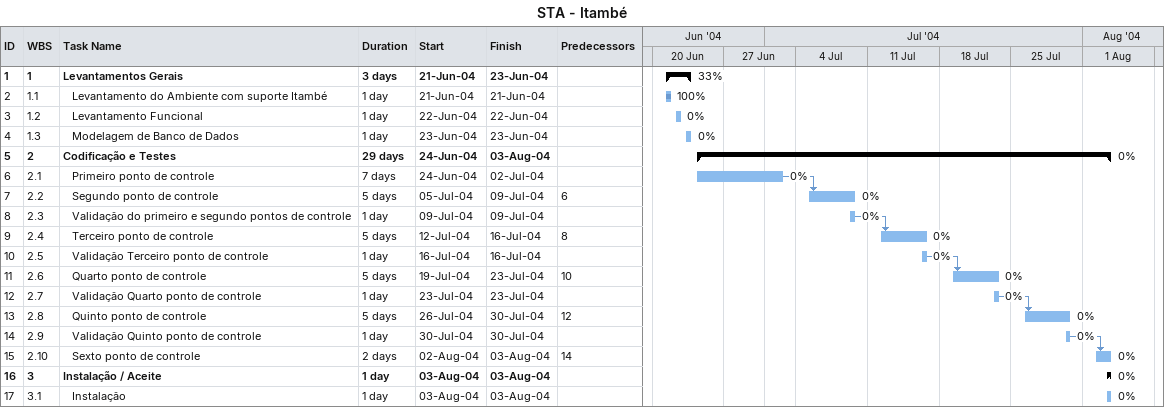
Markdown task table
STA - Itambé

| ID | WBS | Task | Duration | Start | Finish | Predecessors | % complete |
|---|---|---|---|---|---|---|---|
| 1 | 1 | **Levantamentos Gerais** | 3d | 2004-06-21 | 2004-06-23 |  | 33 |
| 2 | 1.1 | Levantamento do Ambiente com suporte Itambé | 1d | 2004-06-21 | 2004-06-21 |  | 100 |
| 3 | 1.2 | Levantamento Funcional | 1d | 2004-06-22 | 2004-06-22 |  | 0 |
| 4 | 1.3 | Modelagem de Banco de Dados | 1d | 2004-06-23 | 2004-06-23 |  | 0 |
| 5 | 2 | **Codificação e Testes** | 29d | 2004-06-24 | 2004-08-03 |  | 0 |
| 6 | 2.1 | Primeiro ponto de controle | 7d | 2004-06-24 | 2004-07-02 |  | 0 |
| 7 | 2.2 | Segundo ponto de controle | 5d | 2004-07-05 | 2004-07-09 | 6 | 0 |
| 8 | 2.3 | Validação do primeiro e segundo pontos de controle | 1d | 2004-07-09 | 2004-07-09 |  | 0 |
| 9 | 2.4 | Terceiro ponto de controle | 5d | 2004-07-12 | 2004-07-16 | 8 | 0 |
| 10 | 2.5 | Validação Terceiro ponto de controle | 1d | 2004-07-16 | 2004-07-16 |  | 0 |
| 11 | 2.6 | Quarto ponto de controle | 5d | 2004-07-19 | 2004-07-23 | 10 | 0 |
| 12 | 2.7 | Validação Quarto ponto de controle | 1d | 2004-07-23 | 2004-07-23 |  | 0 |
| 13 | 2.8 | Quinto ponto de controle | 5d | 2004-07-26 | 2004-07-30 | 12 | 0 |
| 14 | 2.9 | Validação Quinto ponto de controle | 1d | 2004-07-30 | 2004-07-30 |  | 0 |
| 15 | 2.10 | Sexto ponto de controle | 2d | 2004-08-02 | 2004-08-03 | 14 | 0 |
| 16 | 3 | **Instalação / Aceite** | 1d | 2004-08-03 | 2004-08-03 |  | 0 |
| 17 | 3.1 | Instalação | 1d | 2004-08-03 | 2004-08-03 |  | 0 |
